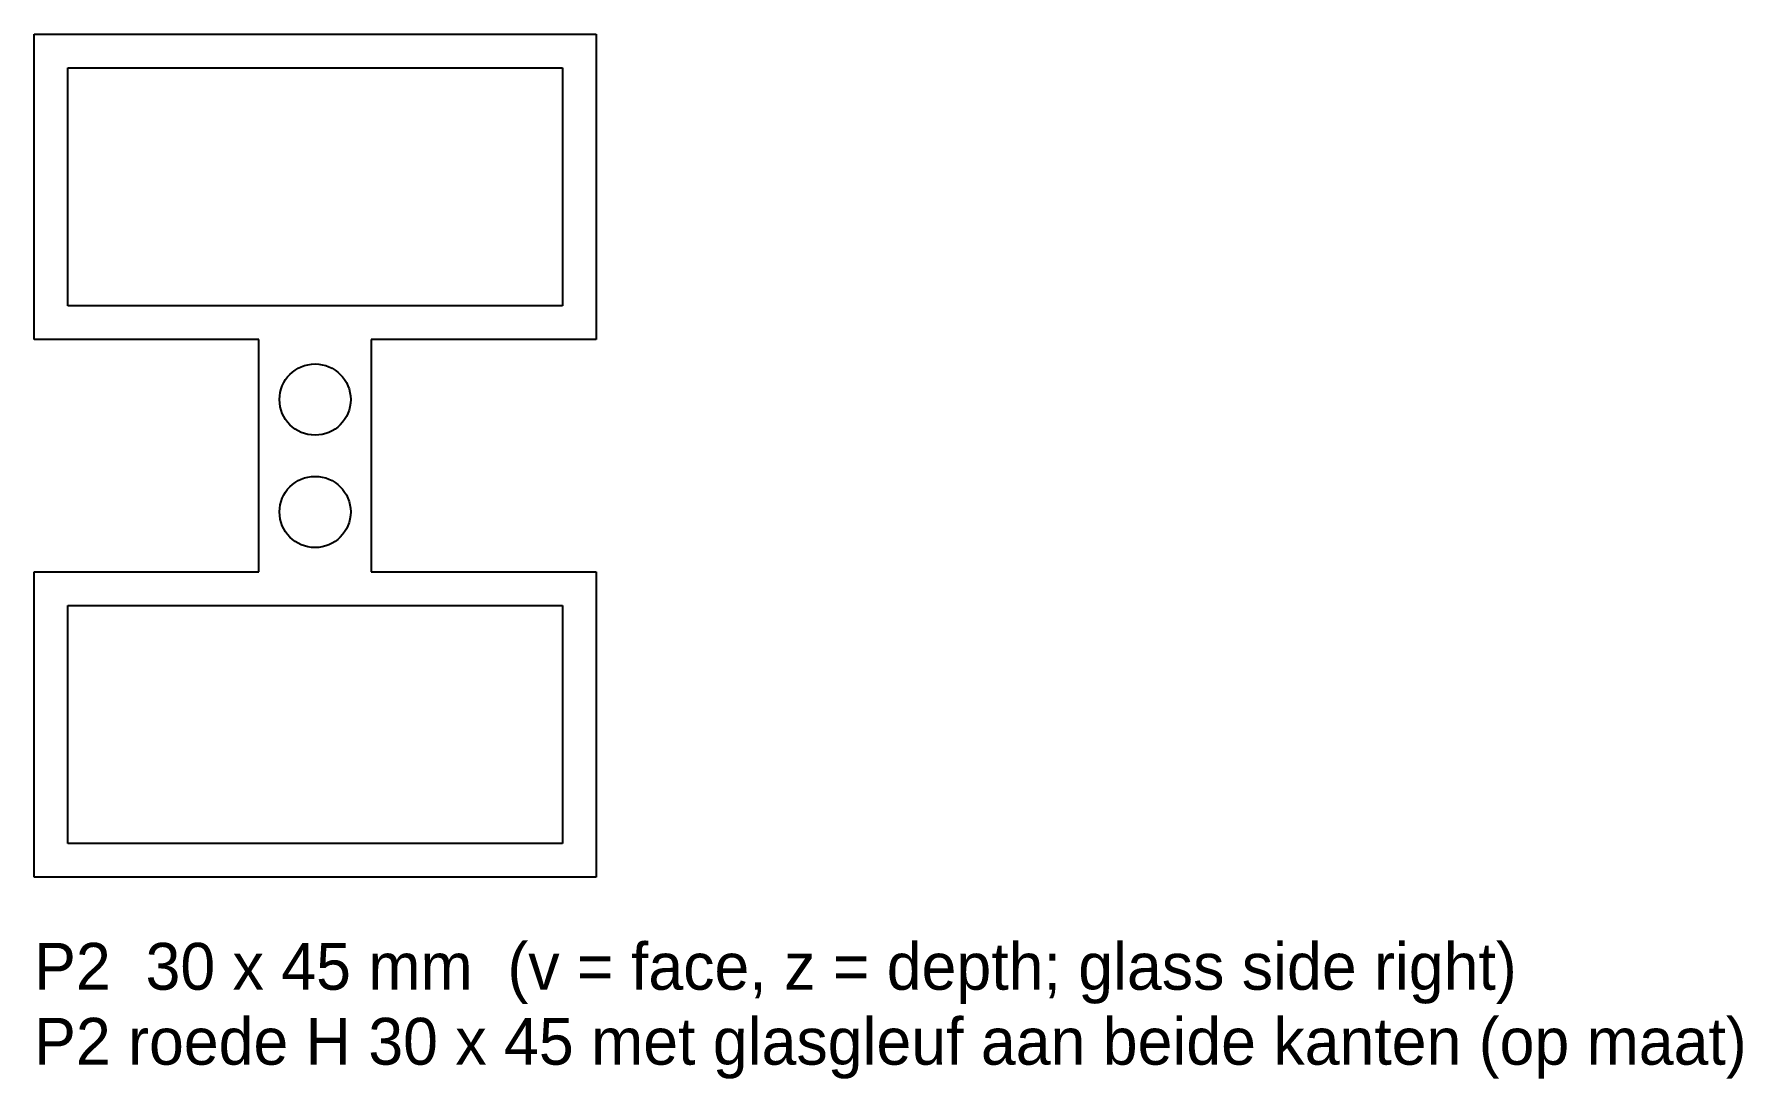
# Model space of a CAD drawing. Header units: millimetres. Extents: x 0 to 91.2, y -55.8 to 0.
import ezdxf

# ---------------------------------------------------------------- set-up
doc = ezdxf.new("R2010")
doc.units = ezdxf.units.MM

msp = doc.modelspace()

# ---------------------------------------------------------------- linework, layer by layer
at = {"layer": 'CONTOUR'}
for p, q in [((0, 0), (30, 0)), ((0, -16.3), (0, 0)), ((30, 0), (30, -16.3)), ((1.8, -1.8), (28.2, -1.8)), ((1.8, -14.5), (1.8, -1.8)), ((28.2, -1.8), (28.2, -14.5)), ((28.2, -14.5), (1.8, -14.5)), ((12, -16.3), (0, -16.3)), ((12, -28.7), (12, -16.3)), ((30, -16.3), (18, -16.3)), ((18, -16.3), (18, -28.7)), ((0, -45), (0, -28.7)), ((0, -28.7), (12, -28.7)), ((18, -28.7), (30, -28.7)), ((30, -28.7), (30, -45)), ((1.8, -30.5), (28.2, -30.5)), ((1.8, -43.2), (1.8, -30.5)), ((28.2, -30.5), (28.2, -43.2)), ((28.2, -43.2), (1.8, -43.2)), ((30, -45), (0, -45))]:
    msp.add_line(p, q, dxfattribs=at)
for centre in [(15, -19.5), (15, -25.5)]:
    msp.add_circle(centre, 1.9, dxfattribs=at)

# ---------------------------------------------------------------- texts
at = {"layer": 'TEKST'}
for s, p in [('P2  30 x 45 mm  (v = face, z = depth; glass side right)', (0, -51)), ('P2 roede H 30 x 45 met glasgleuf aan beide kanten (op maat)', (0, -55))]:
    msp.add_text(s, height=2.5, dxfattribs=at).set_placement(p)

doc.saveas('drawing.dxf')
